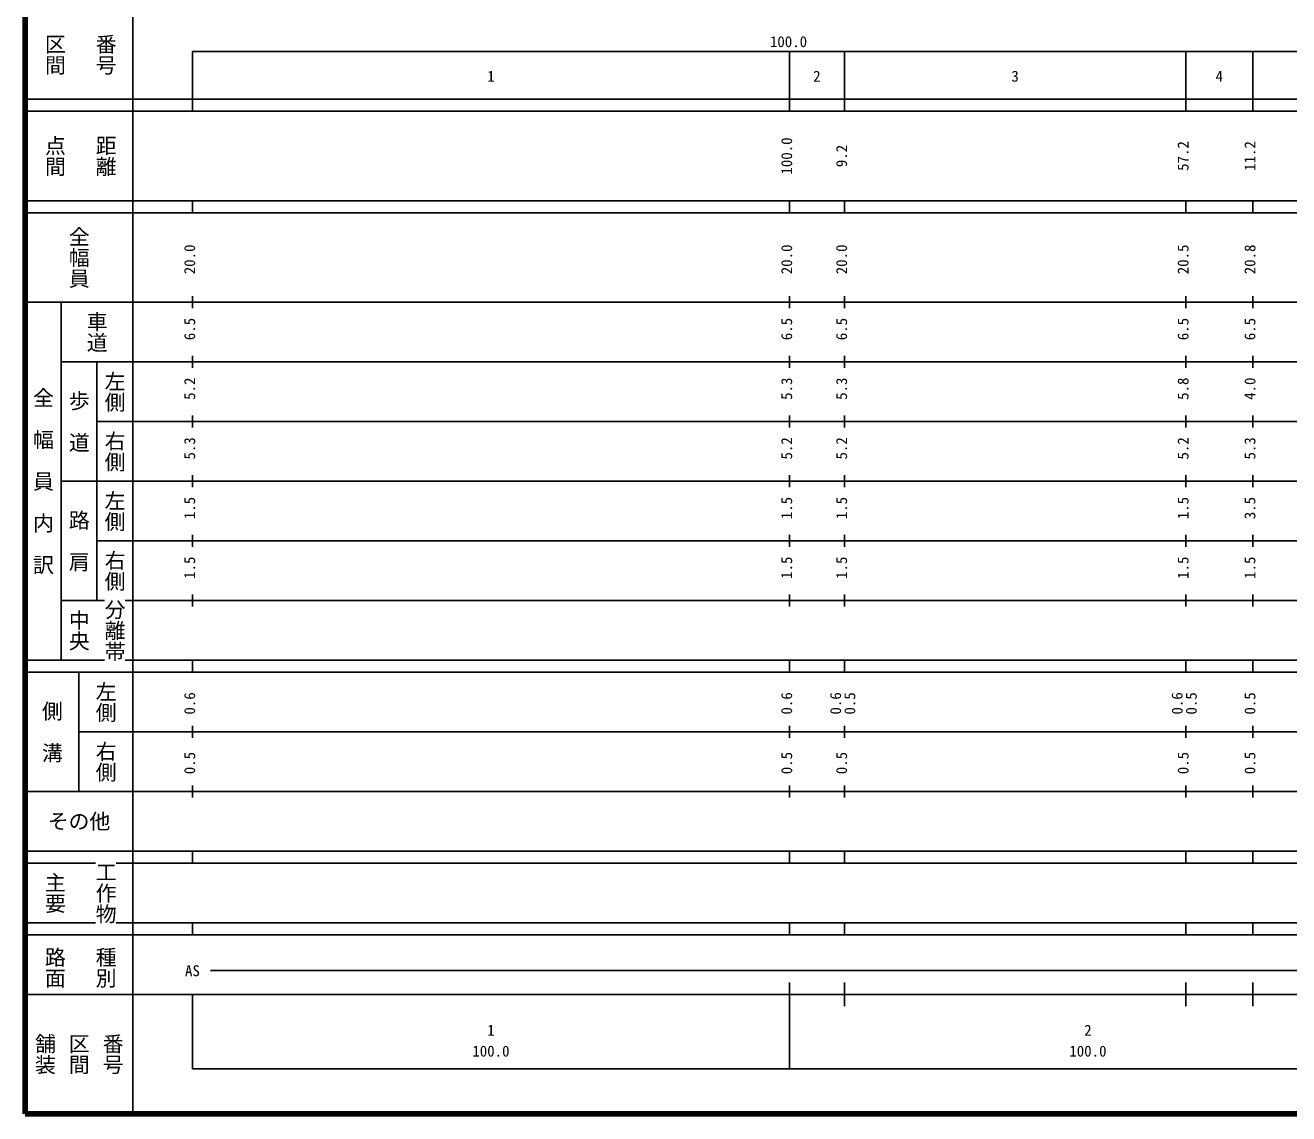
# Model space of a CAD drawing. Units: millimetres on the paper, enlarged 999.8 times. Extents: x 39992 to 679863, y 19996 to 379924.
# Drawn here: x 39992 to 251585, y 19996 to 202368 of the extents above; entities that cross this region are included whole.
import ezdxf
from ezdxf.enums import TextEntityAlignment as Align

# ---------------------------------------------------------------- set-up
doc = ezdxf.new("R2010")
doc.units = ezdxf.units.MM
doc.header["$LTSCALE"] = 999.799
doc.layers.add('M-TTL', color=2, linetype='Continuous', lineweight=140)
doc.layers.add('M-TTL-BAND', color=7, linetype='Continuous', lineweight=25)
doc.styles.add('@ＭＳ ゴシック', font='')
doc.styles.add('ＭＳ ゴシック', font='')
doc.styles.get('@ＭＳ ゴシック').set_extended_font_data('@MS Gothic')
doc.styles.get('ＭＳ ゴシック').set_extended_font_data('MS Gothic')

msp = doc.modelspace()

# ---------------------------------------------------------------- linework, layer by layer
at = {"layer": 'M-TTL'}
for p, q in [((39991.9, 379923.5), (39991.9, 19996)), ((39991.9, 19996), (679863.1, 19996))]:
    msp.add_line(p, q, dxfattribs=at)
at = {"layer": 'M-TTL-BAND'}
for p, q in [((57988.3, 369925.5), (57988.3, 19996)), ((67986.3, 197960.1), (578883.4, 197960.1)), ((67986.3, 197960.1), (67986.3, 187962.1)), ((167966.2, 187962.1), (167966.2, 197960.1)), ((177164.3, 187962.1), (177164.3, 197960.1)), ((234352.8, 187962.1), (234352.8, 197960.1)), ((245550.5, 187962.1), (245550.5, 197960.1)), ((39991.9, 189961.7), (578883.4, 189961.7)), ((39991.9, 187962.1), (578883.4, 187962.1)), ((39991.9, 172965.1), (578883.4, 172965.1)), ((67986.3, 170965.5), (67986.3, 172965.1)), ((167966.2, 170965.6), (167966.2, 172965.2)), ((177164.3, 170965.6), (177164.3, 172965.2)), ((234352.8, 170965.6), (234352.8, 172965.2)), ((245550.5, 170965.6), (245550.5, 172965.2)), ((39991.9, 170965.5), (578883.4, 170965.5)), ((67986.3, 154968.8), (67986.3, 156968.4)), ((167966.2, 154968.8), (167966.2, 156968.4)), ((177164.3, 154968.8), (177164.3, 156968.4)), ((234352.8, 154968.8), (234352.8, 156968.4)), ((245550.5, 154968.8), (245550.5, 156968.4)), ((39991.9, 155968.6), (578883.4, 155968.6)), ((45990.7, 95980.6), (45990.7, 155968.6)), ((67986.3, 144970.8), (67986.3, 146970.4)), ((167966.2, 144970.8), (167966.2, 146970.4)), ((177164.3, 144970.8), (177164.3, 146970.4)), ((234352.8, 144970.8), (234352.8, 146970.4)), ((245550.5, 144970.8), (245550.5, 146970.4)), ((45990.7, 145970.6), (578883.4, 145970.6)), ((51989.5, 145970.6), (51989.5, 105978.6)), ((51989.5, 135972.6), (578883.4, 135972.6)), ((67986.3, 134972.8), (67986.3, 136972.4)), ((167966.2, 134972.8), (167966.2, 136972.4)), ((177164.3, 134972.8), (177164.3, 136972.4)), ((234352.8, 134972.8), (234352.8, 136972.4)), ((245550.5, 134972.8), (245550.5, 136972.4)), ((67986.3, 124974.8), (67986.3, 126974.4)), ((167966.2, 124974.8), (167966.2, 126974.4)), ((177164.3, 124974.8), (177164.3, 126974.4)), ((234352.8, 124974.8), (234352.8, 126974.4)), ((245550.5, 124974.8), (245550.5, 126974.4)), ((45990.7, 125974.6), (578883.4, 125974.6)), ((67986.3, 114976.8), (67986.3, 116976.4)), ((167966.2, 114976.8), (167966.2, 116976.4)), ((177164.3, 114976.8), (177164.3, 116976.4)), ((234352.8, 114976.8), (234352.8, 116976.4)), ((245550.5, 114976.8), (245550.5, 116976.4)), ((51989.5, 115976.6), (578883.4, 115976.6)), ((45990.7, 105978.6), (53239.3, 105978.6)), ((56738.6, 105978.6), (578883.4, 105978.6)), ((67986.3, 104978.8), (67986.3, 106978.4)), ((167966.2, 104978.9), (167966.2, 106978.5)), ((177164.3, 104978.9), (177164.3, 106978.5)), ((234352.8, 104978.9), (234352.8, 106978.5)), ((245550.5, 104978.9), (245550.5, 106978.5)), ((39991.9, 95980.6), (53239.3, 95980.6)), ((56738.6, 95980.6), (578883.4, 95980.6)), ((67986.3, 93981), (67986.3, 95980.6)), ((167966.2, 93981.1), (167966.2, 95980.7)), ((177164.3, 93981.1), (177164.3, 95980.7)), ((234352.8, 93981.1), (234352.8, 95980.7)), ((245550.5, 93981.1), (245550.5, 95980.7)), ((39991.9, 93981), (578883.4, 93981)), ((48990.1, 93981), (48990.1, 73985.1)), ((67986.3, 82983.3), (67986.3, 84982.9)), ((167966.2, 82983.3), (167966.2, 84982.9)), ((177164.3, 82983.3), (177164.3, 84982.9)), ((234352.8, 82983.3), (234352.8, 84982.9)), ((245550.5, 82983.3), (245550.5, 84982.9)), ((48990.1, 83983.1), (578883.4, 83983.1)), ((67986.3, 72985.3), (67986.3, 74984.9)), ((167966.2, 72985.3), (167966.2, 74984.9)), ((177164.3, 72985.3), (177164.3, 74984.9)), ((234352.8, 72985.3), (234352.8, 74984.9)), ((245550.5, 72985.3), (245550.5, 74984.9)), ((39991.9, 73985.1), (578883.4, 73985.1)), ((39991.9, 63987.1), (578883.4, 63987.1)), ((67986.3, 61987.5), (67986.3, 63987.1)), ((167966.2, 61987.5), (167966.2, 63987.1)), ((177164.3, 61987.5), (177164.3, 63987.1)), ((234352.8, 61987.5), (234352.8, 63987.1)), ((245550.5, 61987.5), (245550.5, 63987.1)), ((39991.9, 61987.5), (51739.6, 61987.5)), ((55238.9, 61987.5), (578883.4, 61987.5)), ((39991.9, 51989.5), (51739.6, 51989.5)), ((55238.9, 51989.5), (578883.4, 51989.5)), ((67986.3, 49989.9), (67986.3, 51989.5)), ((167966.2, 49989.9), (167966.2, 51989.5)), ((177164.3, 49989.9), (177164.3, 51989.5)), ((234352.8, 49989.9), (234352.8, 51989.5)), ((245550.5, 49989.9), (245550.5, 51989.5)), ((39991.9, 49989.9), (578883.4, 49989.9)), ((70985.7, 43991.1), (412117, 43991.1)), ((167966.2, 27494.5), (167966.2, 41991.5)), ((177164.3, 37992.3), (177164.3, 41991.5)), ((234352.8, 37992.3), (234352.8, 41991.5)), ((245550.5, 37992.3), (245550.5, 41991.5)), ((39991.9, 39991.9), (578883.4, 39991.9)), ((67986.3, 39991.9), (67986.3, 27494.5)), ((67986.3, 27494.5), (578883.4, 27494.5))]:
    msp.add_line(p, q, dxfattribs=at)

# ---------------------------------------------------------------- texts
at = {"layer": 'M-TTL-BAND', "style": '@ＭＳ ゴシック'}
for s, p in [('区間', (44990.9, 197460.2)), ('番号', (53489.2, 197460.2)), ('点間', (44990.9, 180463.6)), ('距離', (53489.2, 180463.6)), ('全幅員', (48990.1, 163467)), ('車道', (51989.5, 150969.6)), ('左側', (54988.9, 140971.6)), ('全\u3000幅\u3000員\u3000内\u3000訳', (42991.3, 125974.6)), ('歩\u3000道', (48990.1, 135972.6)), ('右側', (54988.9, 130973.6)), ('左側', (54988.9, 120975.6)), ('路\u3000肩', (48990.1, 115976.6)), ('右側', (54988.9, 110977.6)), ('分離帯', (54988.9, 100979.6)), ('中央', (48990.1, 100979.6)), ('左側', (53489.2, 88982)), ('側\u3000溝', (44491, 83983.1)), ('右側', (53489.2, 78984.1)), ('工作物', (53489.2, 56988.5)), ('主要', (44990.9, 56988.5)), ('路面', (44990.9, 44491)), ('種別', (53489.2, 44491)), ('舗装', (43324.6, 29993.9)), ('区間', (48990.1, 29993.9)), ('番号', (54655.7, 29993.9))]:
    msp.add_text(s, height=2565, rotation=270, dxfattribs=at).set_placement(p, align=Align.MIDDLE_CENTER)
at = {"layer": 'M-TTL-BAND', "style": 'ＭＳ ゴシック'}
for s, p in [('100.0', (167810.5, 198154.7)), ('1', (117976.2, 192366.3)), ('2', (172565.2, 192366.3)), ('3', (205758.6, 192366.3)), ('4', (239951.7, 192366.3)), ('AS', (67986.3, 42491.4)), ('1', (117976.2, 32516.5)), ('2', (217956.1, 32516.5)), ('100.0', (117976.2, 29027.2)), ('100.0', (217956.1, 29027.2))]:
    msp.add_text(s, height=1832, dxfattribs=at).set_placement(p, align=Align.BOTTOM_CENTER)
for s, p in [('100.0', (168966, 180463.7)), ('9.2', (178164.1, 180463.7)), ('57.2', (235352.6, 180463.7)), ('11.2', (246550.3, 180463.7)), ('20.0', (68986.1, 163141.1)), ('20.0', (168966, 163141.1)), ('20.0', (178164.1, 163141.1)), ('20.5', (235352.6, 163141.1)), ('20.8', (246550.3, 163141.1)), ('6.5', (68986.1, 151469.5)), ('6.5', (168966, 151469.5)), ('6.5', (178164.1, 151469.5)), ('6.5', (235352.6, 151469.5)), ('6.5', (246550.3, 151469.5)), ('5.2', (68986.1, 141471.5)), ('5.3', (168966, 141471.5)), ('5.3', (178164.1, 141471.5)), ('5.8', (235352.6, 141471.5)), ('4.0', (246550.3, 141471.5)), ('5.3', (68986.1, 131473.5)), ('5.2', (168966, 131473.5)), ('5.2', (178164.1, 131473.5)), ('5.2', (235352.6, 131473.5)), ('5.3', (246550.3, 131473.5)), ('1.5', (68986.1, 121475.5)), ('1.5', (168966, 121475.5)), ('1.5', (178164.1, 121475.5)), ('1.5', (235352.6, 121475.5)), ('3.5', (246550.3, 121475.5)), ('1.5', (68986.1, 111477.5)), ('1.5', (168966, 111477.5)), ('1.5', (178164.1, 111477.5)), ('1.5', (235352.6, 111477.5)), ('1.5', (246550.3, 111477.5)), ('0.6', (68986.1, 88746.1)), ('0.6', (168966, 88746.1)), ('0.6', (177164.3, 88746.1)), ('0.5', (179533.8, 88746.1)), ('0.6', (234352.8, 88746.1)), ('0.5', (236722.3, 88746.1)), ('0.5', (246550.3, 88746.1)), ('0.5', (68986.1, 78748.1)), ('0.5', (168966, 78748.1)), ('0.5', (178164.1, 78748.1)), ('0.5', (235352.6, 78748.1)), ('0.5', (246550.3, 78748.1))]:
    msp.add_text(s, height=1832, rotation=90, dxfattribs=at).set_placement(p, align=Align.BOTTOM_CENTER)
msp.add_text('その他', height=2565, dxfattribs=at).set_placement((48990.1, 68986.1), align=Align.MIDDLE_CENTER)

doc.saveas('drawing.dxf')
